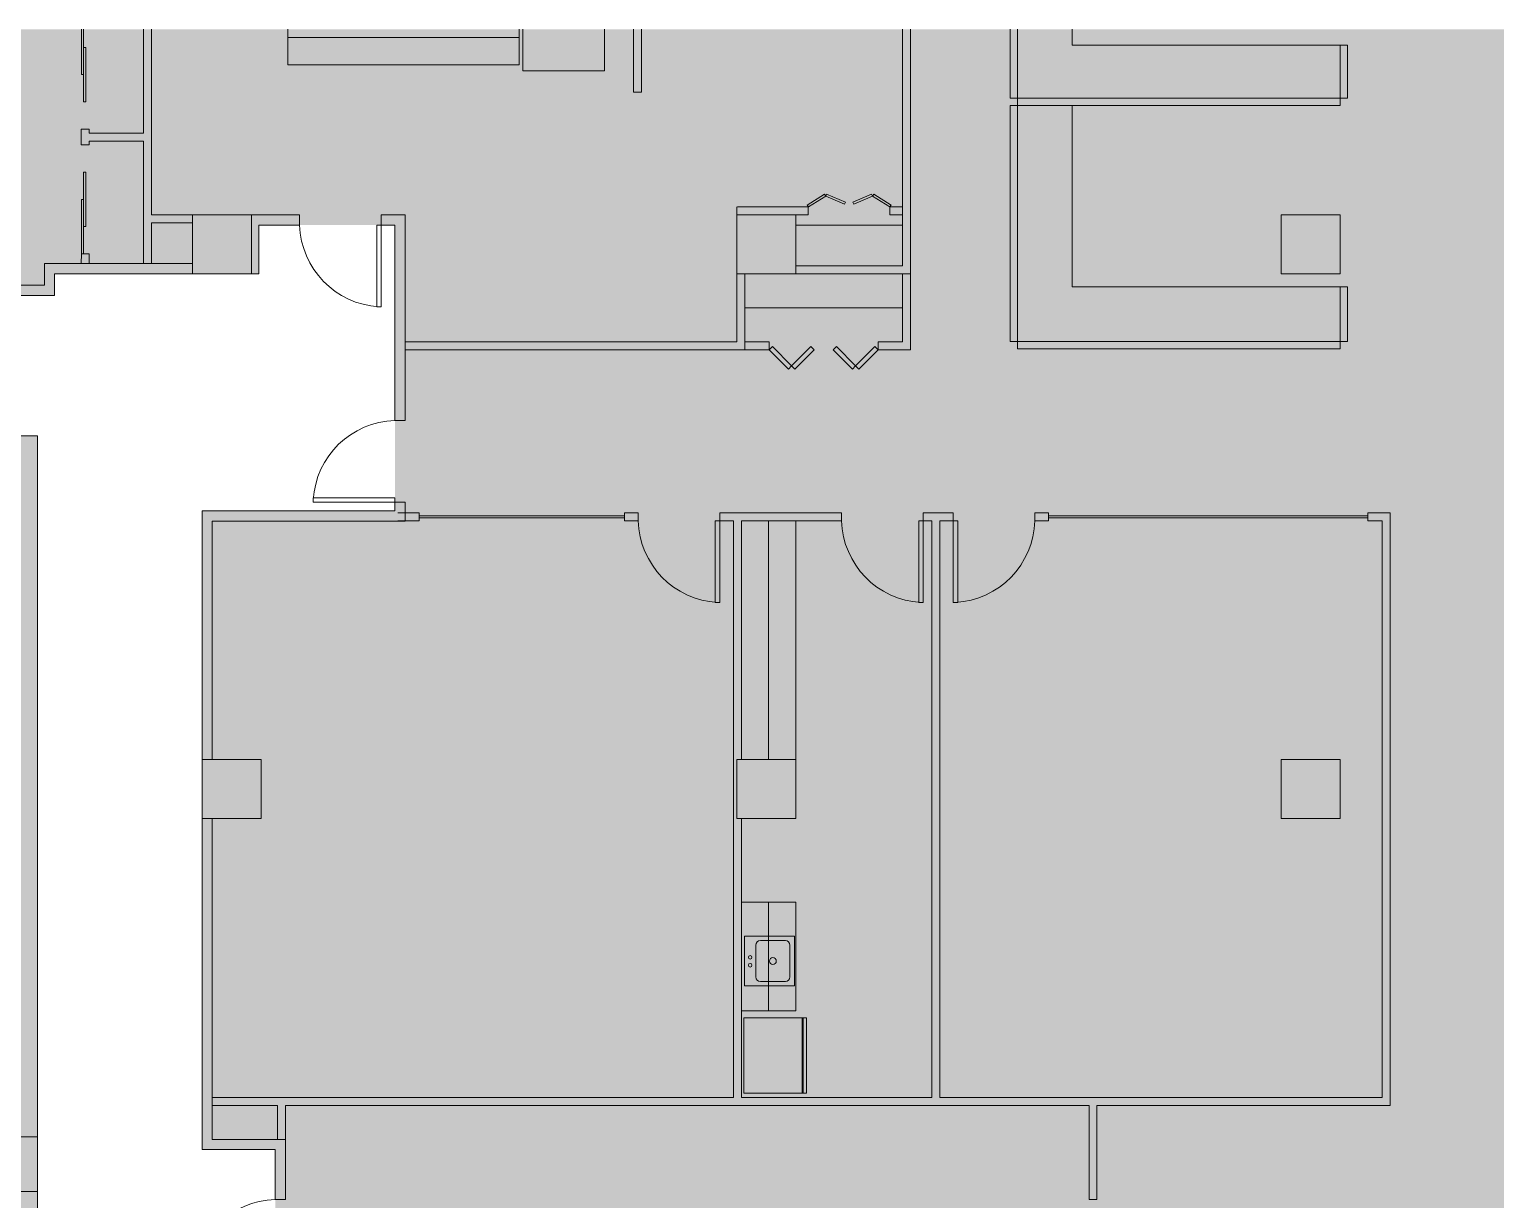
# Model space of a CAD drawing. Header units: inches. Extents: x 81 to 3169, y -541 to 533.
# Drawn here: x 1736 to 2382, y 17 to 533 of the extents above; entities that cross this region are included whole.
import ezdxf

# ---------------------------------------------------------------- set-up
doc = ezdxf.new("R2010")
doc.units = ezdxf.units.IN
doc.header["$MEASUREMENT"] = 0
for name, color, linetype, lineweight in [('A-DETL-GENF', 92, 'Continuous', 9), ('Bb-col', 7, 'Continuous', 9), ('Bb-cor', 7, 'Continuous', 9), ('Bb-dmiz', 7, 'Continuous', 9), ('BB-Wall', 7, 'Continuous', 9), ('CAD background - for revit_dwg _2_', 8, 'Continuous', 9)]:
    doc.layers.add(name, color=color, linetype=linetype, lineweight=lineweight)

# ---------------------------------------------------------------- blocks, each defined once
blk = doc.blocks.new('CAD background - for revit_dwg _2_-1679633-Reflected Ceiling Demolition Plan')
at = {"lineweight": 9}
h = blk.add_hatch(color=256, dxfattribs=at)
h.paths.add_polyline_path([(1473.5, 5), (1473.5, 38), (1445.5, 38), (1445.5, 5)], flags=0)
h.paths.add_polyline_path([(2194, 5), (2194, 33), (2166, 33), (2166, 5)], flags=0)
h.paths.add_polyline_path([(1953.5, 5), (1953.5, 38), (1925.5, 38), (1925.5, 5), (1945.81, 5)], flags=0)
h.paths.add_polyline_path([(245.5, 5), (273.5, 5), (273.5, 38), (245.5, 38)], flags=0)
h.paths.add_polyline_path([(485.5, 5), (513.5, 5), (513.5, 38), (485.5, 38)], flags=0)
h.paths.add_polyline_path([(1713.5, 5), (1713.5, 38), (1685.5, 38), (1685.5, 5), (1686.5, 5)], flags=0)
h.paths.add_polyline_path([(725.5, 5), (753.5, 5), (753.5, 38), (725.5, 38), (725.5, 20.5)], flags=0)
h.paths.add_polyline_path([(1233.5, 5), (1233.5, 38), (1205.5, 38), (1205.5, 5), (1209, 5)], flags=0)
h.paths.add_polyline_path([(993.5, 5), (993.5, 38), (965.5, 38), (965.5, 5), (979, 5)], flags=0)
h.paths.add_polyline_path([(740, 245), (755, 245), (755, 275.5), (726.5, 275.5), (726.5, 245), (730, 245)], flags=0)
h.paths.add_polyline_path([(2164, 245.5), (2194, 245.5), (2194, 273.5), (2161, 273.5), (2161, 245.5)], flags=0)
h.paths.add_polyline_path([(5, 245.5), (38, 245.5), (38, 273.5), (5, 273.5), (5, 246.5)], flags=0)
h.paths.add_polyline_path([(1945.81, 246.5), (1952.5, 246.5), (1952.5, 272.5), (1891.5, 272.5), (1891.5, 246.5), (1939.5, 246.5)], flags=0)
h.paths.add_polyline_path([(512.5, 246.5), (512.5, 272.5), (486.5, 272.5), (486.5, 246.5), (490.58, 246.5)], flags=0)
h.paths.add_polyline_path([(1446.5, 246.5), (1472.5, 246.5), (1472.5, 272.5), (1446.5, 272.5), (1446.5, 251.38)], flags=0)
h.paths.add_polyline_path([(1232.5, 246.5), (1232.5, 272.25), (1208.75, 272.25), (1208.75, 246.5), (1220, 246.5)], flags=0)
h.paths.add_polyline_path([(1699.5, 246.5), (1712.5, 246.5), (1712.5, 272.5), (1686.5, 272.5), (1686.5, 246.5)], flags=0)
h.paths.add_polyline_path([(1022, 250), (1022, 272.5), (970, 272.5), (970, 250), (1019.75, 250)], flags=0)
h.paths.add_polyline_path([(2194, 485.5), (2194, 513.5), (2161, 513.5), (2161, 485.5), (2164, 485.5)], flags=0)
h.paths.add_polyline_path([(38, 485.5), (38, 513.5), (5, 513.5), (5, 485.5)], flags=0)
h.paths.add_polyline_path([(1450.77, 486.5), (1476.77, 486.5), (1476.77, 512.5), (1450.77, 512.5), (1450.77, 509.99)], flags=0)
h.paths.add_polyline_path([(1952.5, 486.5), (1952.5, 512.5), (1926.5, 512.5), (1926.5, 486.5), (1945.81, 486.5)], flags=0)
h.paths.add_polyline_path([(1712.5, 486.5), (1712.5, 512.5), (1686.5, 512.5), (1686.5, 486.5), (1699.5, 486.5)], flags=0)
h.paths.add_polyline_path([(730, 486.5), (752.5, 486.5), (752.5, 512.5), (726.5, 512.5), (726.5, 486.5)], flags=0)
h.paths.add_polyline_path([(272.5, 486.5), (272.5, 512.5), (246.5, 512.5), (246.5, 486.5)], flags=0)
h.paths.add_polyline_path([(512.5, 486.5), (512.5, 512.5), (486.5, 512.5), (486.5, 486.5)], flags=0)
h.paths.add_polyline_path([(2161, 725.5), (2194, 725.5), (2194, 753.5), (2161, 753.5), (2161, 726.5)], flags=0)
h.paths.add_polyline_path([(5, 725.5), (38, 725.5), (38, 753.5), (5, 753.5)], flags=0)
h.paths.add_polyline_path([(726.5, 726.5), (752.5, 726.5), (752.5, 752.5), (726.5, 752.5)], flags=0)
h.paths.add_polyline_path([(1466.29, 726.5), (1476.77, 726.5), (1476.77, 752.5), (1450.77, 752.5), (1450.77, 726.5)], flags=0)
h.paths.add_polyline_path([(512.5, 726.5), (512.5, 752.5), (486.5, 752.5), (486.5, 726.5)], flags=0)
h.paths.add_polyline_path([(1926.5, 726.5), (1952.5, 726.5), (1952.5, 752.5), (1926.5, 752.5)], flags=0)
h.paths.add_polyline_path([(1712.5, 726.5), (1712.5, 752.5), (1686.5, 752.5), (1686.5, 726.5)], flags=0)
h.paths.add_polyline_path([(246.5, 726.5), (272.5, 726.5), (272.5, 752.5), (246.5, 752.5)], flags=0)
h.paths.add_polyline_path([(5, 965.5), (38, 965.5), (38, 993.5), (5, 993.5)], flags=0)
h.paths.add_polyline_path([(2194, 965.5), (2194, 993.5), (2161, 993.5), (2161, 965.5)], flags=0)
h.paths.add_polyline_path([(752.5, 966.5), (752.5, 992.5), (728.81, 992.5), (728.81, 966.5)], flags=0)
h.paths.add_polyline_path([(1206.5, 966.5), (1232.5, 966.5), (1232.5, 992.5), (1206.5, 992.5), (1206.5, 977.34)], flags=0)
h.paths.add_polyline_path([(272.5, 966.5), (272.5, 992.5), (246.5, 992.5), (246.5, 966.5)], flags=0)
h.paths.add_polyline_path([(1926.5, 966.5), (1952.5, 966.5), (1952.5, 992.5), (1926.5, 992.5), (1926.5, 988)], flags=0)
h.paths.add_polyline_path([(1446.5, 966.5), (1472.5, 966.5), (1472.5, 992.5), (1446.5, 992.5), (1446.5, 981.01)], flags=0)
h.paths.add_polyline_path([(1686.5, 966.5), (1712.5, 966.5), (1712.5, 992.5), (1686.5, 992.5), (1686.5, 988)], flags=0)
h.paths.add_polyline_path([(992.5, 966.5), (992.5, 992.5), (966.5, 992.5), (966.5, 966.5)], flags=0)
h.paths.add_polyline_path([(512.5, 966.5), (512.5, 992.5), (486.5, 992.5), (486.5, 966.5)], flags=0)
at = {"layer": 'Bb-col', "flags": 128}
for points in [[(1472.5, 966.5), (1472.5, 992.5), (1446.5, 992.5), (1446.5, 966.5)], [(1712.5, 966.5), (1712.5, 992.5), (1686.5, 992.5), (1686.5, 966.5)], [(1952.5, 966.5), (1952.5, 992.5), (1926.5, 992.5), (1926.5, 966.5)], [(1476.77, 726.5), (1476.77, 752.5), (1450.77, 752.5), (1450.77, 726.5)], [(1712.5, 726.5), (1712.5, 752.5), (1686.5, 752.5), (1686.5, 726.5)], [(1952.5, 726.5), (1952.5, 752.5), (1926.5, 752.5), (1926.5, 726.5)]]:
    blk.add_lwpolyline(points, close=True, dxfattribs=at)
at = {"layer": 'Bb-cor', "flags": 128}
for points in [[(1272.34, 884.12), (1272.34, 895.12), (1378.27, 895.12), (1378.27, 487.12), (1253.34, 487.12), (1253.34, 499.12), (1280.34, 499.12), (1280.34, 491.12), (1311.34, 491.12)], [(1378.27, 586.06), (1360.27, 586.06), (1360.27, 562.06), (1378.27, 562.06)]]:
    blk.add_lwpolyline(points, dxfattribs=at)
at = {"layer": 'Bb-dmiz', "flags": 128}
for points in [[(1763, 1074.29), (1763, 966.5), (1712.5, 966.5)], [(1759.5, 1074.29), (1759.5, 970), (1712.5, 970)], [(1472.5, 966.5), (1475.77, 966.5), (1475.77, 988), (1493.77, 988), (1493.77, 992.5), (1472.5, 992.5)], [(1446.5, 966.5), (1385.77, 966.5), (1385.77, 957), (1278.77, 957), (1278.77, 961.5), (1381.27, 961.5), (1381.27, 971), (1446.5, 971)], [(1686.5, 966.5), (1686.5, 936.5), (1540.27, 936.5)], [(1690, 966.5), (1690, 933), (1540.27, 933)], [(1450.77, 752.5), (1450.77, 862), (1535.77, 862), (1535.77, 867.85), (1535.77, 865.85), (1499.77, 865.85), (1499.77, 867.85), (1535.77, 867.85)], [(1455.27, 752.5), (1455.27, 857.44), (1540.27, 857.44), (1540.27, 865.85), (1535.77, 865.85)], [(1450.77, 726.5), (1450.77, 580.5), (1483, 580.5), (1483, 558.42), (1487.5, 558.42), (1487.5, 585), (1455.27, 585), (1455.27, 726.5)]]:
    blk.add_lwpolyline(points, dxfattribs=at)
blk.add_lwpolyline([(1540.27, 901.85), (1540.27, 992.5), (1529.77, 992.5), (1529.77, 952), (1527.77, 952), (1527.77, 988), (1535.77, 988), (1535.77, 901.85)], close=True, dxfattribs=at)
at = {"layer": 'Bb-dmiz'}
for centre, radius, start, end in [((1530.85, 989.04), 37.09, 181.59943, 266.78671), ((1536.81, 864.77), 37.09, 91.59943, 176.78671), ((1483.92, 520.52), 37.91, 91.39412, 175.61721)]:
    blk.add_arc(centre, radius, start, end, dxfattribs=at)
at = {"layer": 'BB-Wall'}
for p, q in [((1592.09, 1074.29), (1592.09, 1055.97)), ((1590.5, 1070.63), (1488.5, 1070.63)), ((1686.5, 996), (1686.5, 992.5)), ((1759.5, 988), (1712.5, 988)), ((1759.5, 951.5), (1690, 951.5)), ((1546.5, 859.9), (1637, 859.9)), ((1823.85, 859.9), (1964.6, 859.9)), ((1546.5, 858.9), (1637, 858.9)), ((1700.5, 857.65), (1700.5, 752.5)), ((1712.5, 857.65), (1712.5, 752.5)), ((1823.85, 858.9), (1964.6, 858.9)), ((1700.5, 641.6), (1700.5, 689.6)), ((1696.88, 672.6), (1707.88, 672.6)), ((1694.88, 656.6), (1694.88, 670.6)), ((1709.88, 670.6), (1709.88, 656.6)), ((1696.88, 654.6), (1707.88, 654.6)), ((1715.36, 638.62), (1715.36, 605.42)), ((1715.69, 638.62), (1715.69, 605.42))]:
    blk.add_line(p, q, dxfattribs=at)
at = {"layer": 'BB-Wall', "flags": 128}
for points in [[(1425, 1074.29), (1425, 1028.56), (1401, 1028.56), (1401, 1030.31), (1397.5, 1030.31)], [(1398.54, 1054.31), (1397.54, 1054.31), (1397.54, 1074.29)], [(1398.54, 1066.31), (1399.54, 1066.31), (1399.54, 1042.31), (1398.54, 1042.31), (1398.54, 1074.29)], [(1446.5, 992.5), (1428.5, 992.5), (1428.5, 1074.29)], [(1590.5, 1074.29), (1590.5, 1058.63), (1488.5, 1058.63), (1488.5, 1074.29)], [(1592.09, 1055.97), (1628.09, 1055.97), (1628.09, 1074.29)], [(1644.5, 1074.29), (1644.5, 1046.63), (1641, 1046.63), (1641, 1074.29)], [(1807, 1074.29), (1807, 1044), (1955.75, 1044), (1955.75, 1067.25), (1834.25, 1067.25), (1834.25, 1074.29)], [(1952.5, 960.75), (1952.5, 933.5), (1810.25, 933.5), (1810.25, 1074.29)], [(1834.25, 1040.75), (1834.25, 960.75), (1955.75, 960.75), (1955.75, 936.75), (1807, 936.75), (1807, 1040.75), (1952.5, 1040.75), (1952.5, 1067.25)], [(1425, 971), (1425, 1025.06), (1401, 1025.06), (1401, 1023.31), (1397.5, 1023.31), (1397.5, 1030.31)], [(1398.54, 987.31), (1399.54, 987.31), (1399.54, 1011.31), (1398.54, 1011.31), (1398.54, 975.31)], [(1398.54, 999.31), (1397.54, 999.31), (1397.54, 975.31), (1397.5, 971)], [(1686.72, 996), (1718, 996), (1718, 992.5), (1712.5, 992.5)], [(1759.5, 992.5), (1754, 992.5), (1754, 996), (1759.5, 996)], [(1428.5, 971), (1428.5, 989), (1446.5, 989)], [(1401, 971), (1401, 975.31), (1397.5, 975.31)], [(1763, 966.5), (1763, 933), (1748.75, 933), (1748.75, 936.5), (1759.5, 936.5), (1759.5, 966.5)], [(1690, 936.5), (1700.75, 936.5), (1700.75, 933), (1690, 933)], [(1688.5, 752.5), (1688.5, 857.65), (1732.65, 857.65), (1732.65, 861.15), (1679, 861.15), (1679, 857.65), (1679, 821.65), (1677, 821.65), (1677, 857.65), (1679, 857.65), (1685, 857.65), (1685, 603.44), (1455.5, 603.44)], [(1487.5, 585), (1487.5, 599.94), (1841.73, 599.94), (1841.73, 558.42), (1845.23, 558.42), (1845.23, 599.94), (1974.5, 599.94), (1974.5, 861.15), (1964.6, 861.15), (1964.6, 857.65), (1971, 857.65), (1971, 603.44), (1776, 603.44), (1776, 857.65), (1781.85, 857.65), (1783.85, 857.65)], [(1537, 861.15), (1546.5, 861.15), (1546.5, 857.65), (1537, 857.65)], [(1688.5, 726.5), (1688.5, 603.44), (1772.5, 603.44), (1772.5, 857.65), (1768.65, 857.65), (1766.65, 857.65), (1766.65, 821.65), (1768.65, 821.65), (1768.65, 857.65), (1768.65, 861.15), (1781.85, 861.15), (1781.85, 857.65), (1781.85, 821.65), (1783.85, 821.65), (1783.85, 857.65)], [(1688.5, 641.6), (1712.5, 641.6), (1712.5, 689.6), (1688.5, 689.6)], [(1455.5, 599.94), (1484, 599.94), (1484, 585)]]:
    blk.add_lwpolyline(points, dxfattribs=at)
for points in [[(1717.5, 996.85), (1718.02, 996), (1725.69, 1000.71), (1725.17, 1001.56)], [(1734.35, 998.08), (1733.96, 997.16), (1725.69, 1000.71), (1726.08, 1001.63)], [(1737.65, 998.08), (1738.04, 997.16), (1746.31, 1000.71), (1745.92, 1001.63)], [(1754.5, 996.85), (1753.98, 996), (1746.31, 1000.71), (1746.83, 1001.56)], [(1710.65, 925.93), (1712.06, 924.51), (1720.55, 933), (1719.13, 934.41), (1710.65, 925.93), (1709.23, 924.51), (1700.75, 933), (1702.16, 934.41)], [(1738.85, 925.93), (1737.44, 924.51), (1728.95, 933), (1730.37, 934.41), (1738.85, 925.93), (1740.27, 924.51), (1748.75, 933), (1747.34, 934.41)], [(1643, 861.15), (1643, 857.65), (1637, 857.65), (1637, 861.15)], [(1823.85, 861.15), (1823.85, 857.65), (1817.85, 857.65), (1817.85, 861.15)], [(1711.88, 674.6), (1711.88, 652.6), (1689.88, 652.6), (1689.88, 674.6)], [(1689.53, 638.62), (1717.17, 638.62), (1717.17, 605.42), (1689.53, 605.42)]]:
    blk.add_lwpolyline(points, close=True, dxfattribs=at)
at = {"layer": 'BB-Wall'}
for centre, radius in [((1692.38, 665.24), 0.791), ((1692.38, 661.74), 0.791), ((1702.38, 663.6), 1.5)]:
    blk.add_circle(centre, radius, dxfattribs=at)
for centre, radius, start, end in [((1680.08, 858.69), 37.09, 181.59943, 266.78671), ((1769.73, 858.69), 37.09, 181.59943, 266.78671), ((1780.77, 858.69), 37.09, 273.21329, 358.40057), ((1696.88, 670.6), 2, 90, 180), ((1707.88, 670.6), 2, 0, 90), ((1696.88, 656.6), 2, 180, 270), ((1707.88, 656.6), 2, 270, 0)]:
    blk.add_arc(centre, radius, start, end, dxfattribs=at)

msp = doc.modelspace()

# ---------------------------------------------------------------- hatches: boundary and pattern name
at = {"layer": 'A-DETL-GENF'}
h = msp.add_hatch(color=9, dxfattribs=at)
h.paths.add_polyline_path([(365.95, -536.01), (606.45, -536.01), (606.45, -503.01), (634.45, -503.01), (634.45, -536.01), (846.45, -536.01), (846.45, -503.01), (874.45, -503.01), (874.45, -536.01), (978.7, -536.01), (978.7, -231.26), (1087.45, -231.26), (1087.45, -28.51), (1113.45, -28.51), (1113.45, -51.01), (1152.26, -51.01), (1152.26, -7.01), (1156.26, -7.01), (1156.26, 64.99), (1152.26, 64.99), (1152.26, 211.8), (1156.26, 211.8), (1156.26, 247.8), (1152.26, 247.8), (1152.26, 349.8), (1156.26, 349.8), (1156.26, 354.11), (905.76, 354.11), (905.76, 415.99), (1029.76, 415.99), (1029.76, 449.99), (1089.76, 449.99), (1089.76, 451.49), (1113.45, 451.49), (1113.45, 425.49), (1089.76, 425.49), (1089.76, 415.99), (1156.26, 415.99), (1156.26, 455.99), (1242.26, 455.99), (1242.26, 415.99), (1746.72, 415.99), (1746.72, 425.49), (1807.45, 425.49), (1807.45, 451.49), (1833.45, 451.49), (1833.45, 425.49), (1836.72, 425.49), (1836.72, 446.99), (1896.72, 446.99), (1896.72, 320.99), (1811.72, 320.99), (1811.72, 211.49), (1837.72, 211.49), (1837.72, 185.49), (1811.72, 185.49), (1811.72, 39.49), (1843.95, 39.49), (1843.95, -39.76), (2047.45, -39.76), (2047.45, -28.51), (2073.45, -28.51), (2073.45, -39.76), (2287.45, -39.76), (2287.45, -28.51), (2313.45, -28.51), (2313.45, -39.76), (2521.95, -39.76), (2521.95, -27.51), (2554.95, -27.51), (2554.95, 184.49), (2521.95, 184.49), (2521.95, 212.49), (2554.95, 212.49), (2554.95, 424.49), (2521.95, 424.49), (2521.95, 452.49), (2554.95, 452.49), (2554.95, 533.28), (365.95, 533.28), (365.95, 452.49), (398.95, 452.49), (398.95, 424.49), (365.95, 424.49), (365.95, 212.49), (398.95, 212.49), (398.95, 184.49), (365.95, 184.49), (365.95, -27.51), (398.95, -27.51), (398.95, -55.51), (365.95, -55.51), (365.95, -267.51), (398.95, -267.51), (398.95, -295.51), (365.95, -295.51), (365.95, -503.01)], flags=0)
h.paths.add_polyline_path([(847.45, -294.51), (847.45, -268.51), (873.45, -268.51), (873.45, -294.51), (851.52, -294.51)], flags=0)
h.paths.add_polyline_path([(847.45, -54.51), (847.45, -28.51), (873.45, -28.51), (873.45, -54.51)], flags=0)
h.paths.add_polyline_path([(633.45, -54.51), (607.45, -54.51), (607.45, -28.51), (633.45, -28.51)], flags=0)
h.paths.add_polyline_path([(1739.22, -53.89), (1739.22, 354.11), (1633.29, 354.11), (1633.29, 343.11), (1698.35, 343.11), (1698.35, 302.05), (1572.29, 302.05), (1572.29, 354.11), (1256.29, 354.11), (1256.29, -53.89), (1560.29, -53.89), (1560.29, -41.89), (1532.53, -41.89), (1532.53, 8.11), (1672.29, 8.11), (1672.29, -49.89), (1641.29, -49.89), (1641.29, -41.89), (1614.29, -41.89), (1614.29, -53.89), (1738.1, -53.89)], flags=0)
h.paths.add_polyline_path([(1113.45, 185.49), (1087.45, 185.49), (1087.45, 211.49), (1113.45, 211.49)], flags=0)
h.paths.add_polyline_path([(2287.45, 185.49), (2287.45, 211.49), (2313.45, 211.49), (2313.45, 185.49)], flags=0)
h.paths.add_polyline_path([(847.45, 185.49), (847.45, 211.49), (873.45, 211.49), (873.45, 185.49)], flags=0)
h.paths.add_polyline_path([(633.45, 185.49), (607.45, 185.49), (607.45, 211.49), (633.45, 211.49)], flags=0)
h.paths.add_polyline_path([(2047.45, 185.49), (2047.45, 211.49), (2073.45, 211.49), (2073.45, 185.49)], flags=0)
h.paths.add_polyline_path([(1327.45, 425.49), (1327.45, 451.49), (1353.45, 451.49), (1353.45, 425.49)], flags=0)
h.paths.add_polyline_path([(2073.45, 425.49), (2047.45, 425.49), (2047.45, 451.49), (2073.45, 451.49), (2073.45, 446.99)], flags=0)
h.paths.add_polyline_path([(2313.45, 425.49), (2287.45, 425.49), (2287.45, 451.49), (2313.45, 451.49), (2313.45, 446.99)], flags=0)
h.paths.add_polyline_path([(1567.45, 425.49), (1567.45, 451.49), (1593.45, 451.49), (1593.45, 425.49), (1572.29, 425.49)], flags=0)
h.paths.add_polyline_path([(873.45, 425.49), (847.45, 425.49), (847.45, 451.49), (873.45, 451.49), (873.45, 446.93)], flags=0)
h.paths.add_polyline_path([(633.45, 425.49), (607.45, 425.49), (607.45, 451.49), (633.45, 451.49)], flags=0)

# ---------------------------------------------------------------- block references
at = {"layer": 'CAD background - for revit_dwg _2_', "color": 7}
msp.add_blockref('CAD background - for revit_dwg _2_-1679633-Reflected Ceiling Demolition Plan', (360.95, -541.01), dxfattribs=at)

doc.saveas('drawing.dxf')
